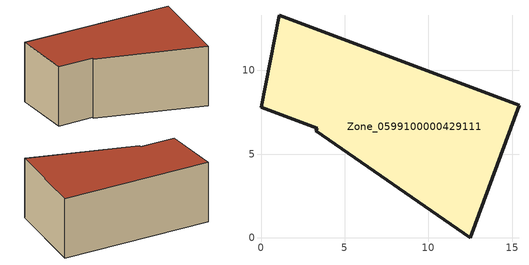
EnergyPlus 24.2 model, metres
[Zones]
Zone_0599100000429111
 floor ground (C_G): 3.25,6.38 3.36,6.56 0,7.8 1.1,13.3 15.4,7.93 12.49,0 z0
 wall outside (C_F): 3.36,6.56 3.25,6.38 12.49,0 15.4,7.93 1.1,13.3 0,7.8 3.36,6.56 z0:6.57
 roof outside (C_R): 12.49,0 15.4,7.93 1.1,13.3 0,7.8 3.36,6.56 3.25,6.38 z6.57
[BUILDING]
Pand.0599100000429111: North Axis=0; Terrain=City; Loads Convergence Tolerance Value=0.04; Temperature Convergence Tolerance Value=0.4; Solar Distribution=FullExterior; Maximum Number of Warmup Days=25; Minimum Number of Warmup Days=1
[Site:Location]
Rotterdam.The.Hague.AP_ZH_NLD Design_Conditions: Latitude=51.96; Longitude=4.45; Time Zone=1; Elevation=-4.5
[SITE:GROUNDTEMPERATURE:BUILDINGSURFACE]
18, 18, 18, 18, 18, 18, 18, 18, 18, 18, 18, 18
[MATERIAL] Thermal Absorptance=0.9; Solar Absorptance=0.7; Visible Absorptance=0.7
Name | Roughness | Thickness | Conductivity | Density | Specific Heat
G.TC.1946 | MediumSmooth | 0.15 | 1 | 540 | 1210
F.TC.1946 | Rough | 0.3 | 0.857143 | 1920 | 840
R.TC.1946 | MediumRough | 0.2 | 0.909091 | 1500 | 1000
[CONSTRUCTION]
C_G: G.TC.1946
C_F: F.TC.1946
C_R: R.TC.1946
[ZONE]
Zone_0599100000429111: Type=1; Multiplier=1; Ceiling Height=Autocalculate; Volume=Autocalculate; Floor Area=autocalculate; Part of Total Floor Area=Yes
[ZONEINFILTRATION:DESIGNFLOWRATE]
Infil_Zone_0599100000429111: Zone or ZoneList or Space or SpaceList=Zone_0599100000429111; Schedule=AlwaysOn; Design Flow Rate Calculation Method=Flow/Area; Flow Rate per Floor Area=0.003; Constant Term Coefficient=1; Temperature Term Coefficient=0; Velocity Term Coefficient=0; Velocity Squared Term Coefficient=0
[HVACTEMPLATE:ZONE:IDEALLOADSAIRSYSTEM]
Zone_0599100000429111: Maximum Heating Supply Air Temperature=50; Minimum Cooling Supply Air Temperature=13; Maximum Heating Supply Air Humidity Ratio=0.0156; Minimum Cooling Supply Air Humidity Ratio=0.0077; Heating Limit=NoLimit; Cooling Limit=NoLimit; Dehumidification Control Type=ConstantSensibleHeatRatio; Cooling Sensible Heat Ratio=0.7; Dehumidification Setpoint=60; Humidification Control Type=None; Humidification Setpoint=30; Outdoor Air Method=None; Outdoor Air Flow Rate per Person=0.00944; Outdoor Air Flow Rate per Zone Floor Area=0; Outdoor Air Flow Rate per Zone=0; Demand Controlled Ventilation Type=None; Outdoor Air Economizer Type=NoEconomizer; Heat Recovery Type=None; Sensible Heat Recovery Effectiveness=0.7; Latent Heat Recovery Effectiveness=0.65
[ZONECONTROL:THERMOSTAT]
ThermostatControl_Zone_0599100000429111: Zone or ZoneList=Zone_0599100000429111; Control Type Schedule=DualSetpointControlType; Control 1=Thermostat_Zone_0599100000429111; Temperature Difference Between Cutout And Setpoint=0
[THERMOSTATSETPOINT:DUALSETPOINT]
Thermostat_Zone_0599100000429111: Heating Setpoint Temperature Schedule=HeatingSetpoint_Zone_0599100000429111; Cooling Setpoint Temperature Schedule=CoolingSetpoint_Zone_0599100000429111
[SCHEDULE:COMPACT]
HeatingSetpoint_Zone_0599100000429111: Through: 12/31, For: AllDays, Until: 24:00, 21
CoolingSetpoint_Zone_0599100000429111: Through: 12/31, For: AllDays, Until: 24:00, 24
DualSetpointControlType: Through: 12/31, For: AllDays, Until: 24:00, 4
AlwaysOn: Through: 12/31, For: AllDays, Until: 24:00, 1
